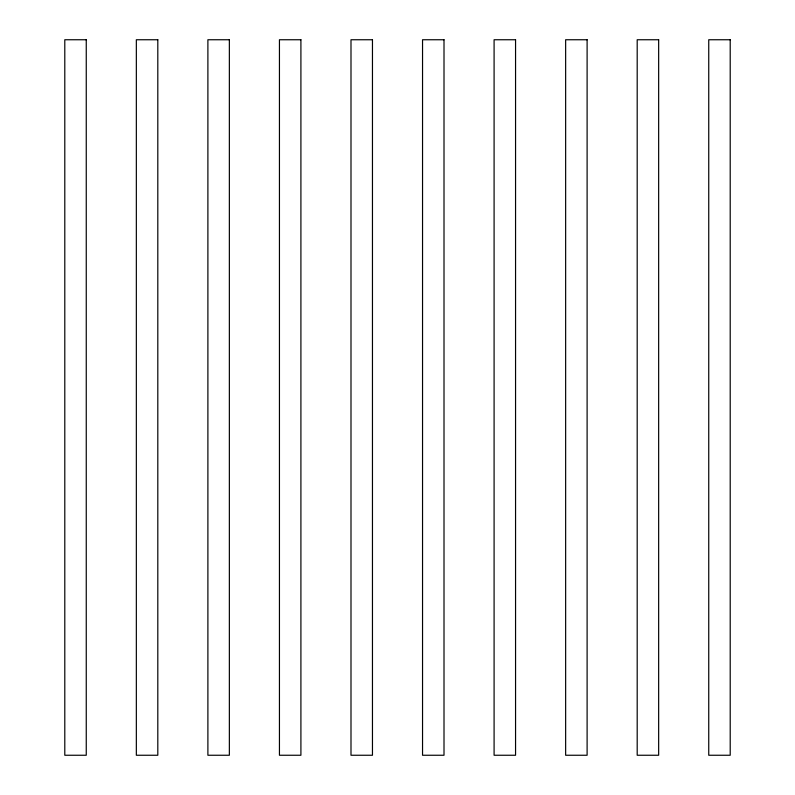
<?xml version="1.0" encoding="UTF-8"?>
<svg xmlns="http://www.w3.org/2000/svg" width="795" height="795" viewBox="0 0 795 795"><rect width="100%" height="100%" fill="white"/><g stroke="black" fill="none" stroke-linecap="round" stroke-linejoin="round"><path stroke-width="1.19" d="M86.257 39.75L64.793 39.75L64.793 755.25L86.257 755.25L86.257 39.75M157.808 39.75L136.343 39.75L136.343 755.25L157.808 755.25L157.808 39.75M229.358 39.75L207.892 39.75L207.892 755.25L229.358 755.25L229.358 39.75M300.908 39.75L279.442 39.75L279.442 755.25L300.908 755.25L300.908 39.75M372.458 39.75L350.993 39.75L350.993 755.25L372.458 755.25L372.458 39.75M444.007 39.75L422.543 39.75L422.543 755.25L444.007 755.25L444.007 39.75M515.558 39.75L494.092 39.75L494.092 755.25L515.558 755.25L515.558 39.75M587.107 39.75L565.643 39.75L565.643 755.25L587.107 755.25L587.107 39.75M658.657 39.75L637.193 39.75L637.193 755.25L658.657 755.25L658.657 39.75M730.207 39.75L708.743 39.75L708.743 755.25L730.207 755.25L730.207 39.75"/></g></svg>
